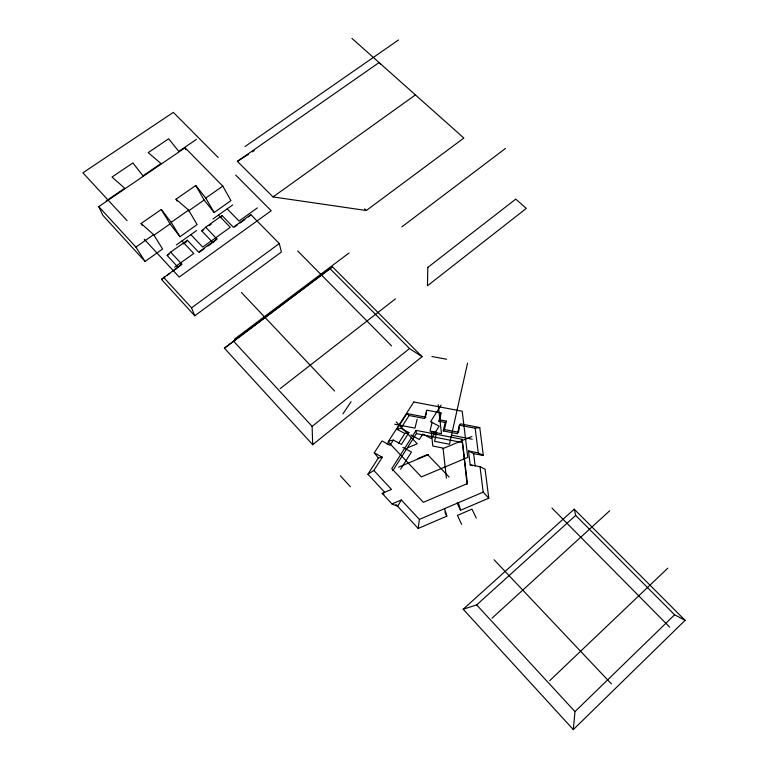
<?xml version="1.0" encoding="UTF-8"?>
<svg xmlns="http://www.w3.org/2000/svg" width="768" height="768" viewBox="0 0 768 768"><rect width="100%" height="100%" fill="white"/><g stroke="black" fill="none" stroke-linecap="round" stroke-linejoin="round"><path stroke-width="1.15" d="M467.069 484.262L462.096 439.267L416.093 430.358L391.766 468.643L423.36 502.301L467.395 483.581L462.096 439.267M573.322 729.6L574.992 711.6L674.602 614.794L685.094 620.333L573.322 729.6L463.19 609.216L574.224 509.194L685.094 620.333M426.23 414.854L426.586 411.322M440.122 419.923L446.352 421.123L445.2 422.458L438.922 421.258L440.122 419.923L440.88 412.858L426.71 410.141L424.685 418.512L409.123 415.517L406.944 413.549L396.854 429.226L404.842 433.478L408.96 432.605L401.424 444.432L393.36 440.083L389.338 440.909L387.11 444.365M458.784 431.088L459.456 425.203L460.502 423.85L479.77 427.555L483.331 455.51L473.635 453.619L468.518 450.979L470.189 464.755L472.243 465.782M444.557 508.637L446.813 516.173L418.186 528.451L419.386 519.408L401.309 499.987L391.968 503.942L382.157 493.344L391.478 489.418L373.843 470.467L382.33 457.248L374.266 452.842L381.955 440.947L390 445.306L393.36 440.083M432.125 422.131L430.022 431.04L436.656 432.326L434.554 441.322L449.472 444.221L467.549 363.158M479.77 427.555L475.181 428.237L459.456 425.203L457.546 433.69L443.242 430.925L445.2 422.458M443.242 430.925L444.413 429.523L446.352 421.123M438.922 421.258L440.88 412.858M417.149 419.242L414.97 428.131L394.675 424.205M401.309 499.987L397.67 506.304L391.968 503.942M216.931 238.982L212.861 242.554L201.773 230.928L205.67 227.222L216.931 238.982L198.595 252.134L187.373 240.23L186.298 241.93L183.437 243.965M400.598 469.2L411.446 452.035L402.902 447.408M441.062 405.158L430.608 421.699L439.142 426.182L431.357 438.586L422.822 434.026L419.357 439.507L410.842 434.938M392.813 470.717L416.352 433.622L416.093 430.358M398.592 443.27L404.842 433.478M396.854 429.226L400.906 428.323L409.123 415.517M384.701 492.307L367.92 474.192L378.365 457.958L382.33 457.248M342.95 413.866L351.11 401.693M220.493 217.613L222.048 215.578L233.347 227.222L250.867 214.656L279.302 243.562L281.386 252.029L194.746 315.773L161.472 279.398L181.834 264.154L170.64 252.125L167.184 255.523L178.205 267.408M549.686 680.688L667.766 568.205M248.438 216.874L250.867 214.656M492.01 618.192L609.696 510.778M463.19 609.216L476.65 604.906L575.683 515.434L574.224 509.194M178.925 266.755L181.834 264.154M312.691 444.691L422.074 356.659L332.467 266.832L224.39 348.173L312.691 444.691L312.115 426.374L233.462 341.03M312.115 426.374L409.536 348.557L422.074 356.659M280.157 388.627L395.395 298.886M401.866 226.858L505.517 148.426M234.499 339.149L349.008 253.018M224.39 348.173L332.467 266.832M380.774 64.032L379.094 62.554L237.389 161.357L273.034 196.925L366.307 210.509L463.872 138.058L351.955 38.4M194.746 315.773L191.558 307.843L279.302 243.562M174.672 267.139L193.738 253.488L181.968 240.97M257.366 207.907L239.05 221.03L227.184 208.867M273.034 196.925L415.43 94.915M161.472 279.398L165.197 276.739M167.05 275.405L169.843 273.408M172.627 271.402L177.274 268.07M199.296 252.278L204.144 248.803M208.013 246.029L211.891 243.245M234.442 227.078L237.264 225.043M240.096 223.018L244.81 219.638M170.64 252.125L187.373 240.23M205.67 227.222L222.048 215.578M167.184 255.523L169.094 254.16M201.773 230.928L203.645 229.594M209.261 225.6L211.133 224.275M145.046 261.446L162.595 249.024L153.638 234.643L141.11 223.507L161.27 209.491L171.206 222.317L179.962 236.726L197.136 224.563L188.582 210.115L176.006 199.229L195.744 185.501L205.776 198.058L214.138 212.525L230.957 200.611L222.787 186.115L185.069 147.782L98.774 206.621L102.883 215.347L145.046 261.446L135.888 247.104L98.774 206.621M176.323 244.963L196.56 230.592M212.938 218.976L232.733 204.922M135.888 247.104L153.638 234.643M171.206 222.317L188.582 210.115M205.776 198.058L222.787 186.115M153.936 235.248L170.064 223.93L161.27 209.491M188.534 210.96L204.144 200.006L195.744 185.501M245.059 146.515L398.506 39.974M106.31 200.813L124.742 188.256L112.013 177.053L132.912 162.931L142.963 175.834L160.982 163.546L148.205 152.602L168.653 138.778L178.81 151.392L196.435 139.373M237.389 161.357L248.333 154.368M252.317 151.824L254.304 150.557M367.92 474.192L373.843 470.467M457.075 502.973L460.531 510.288L488.774 498.173L485.078 469.229L480.01 466.675L470.189 464.755M419.386 519.408L483.197 492.115L488.774 498.173M417.898 458.554L427.526 454.531L449.155 477.082M398.64 467.117L428.371 454.694M442.618 448.742L471.926 436.493M407.635 447.782L417.235 443.798L396.192 421.862M431.952 356.506L446.63 359.251M406.944 413.549L426 417.216M444.413 429.523L458.64 432.269M451.738 435.245L472.262 439.219M416.352 433.622L462.086 442.483M468.518 450.979L478.272 452.88L483.331 455.51M382.157 493.344L384.077 494.15M400.906 428.323L408.96 432.605M364.579 208.848L366.307 210.509M329.846 268.502L409.536 348.557M575.683 515.434L674.602 614.794M218.218 157.507L173.318 112.378L82.906 172.819L127.037 220.598M235.728 175.094L271.21 210.758L179.184 277.046L144.259 239.232M297.696 250.963L391.526 345.85M551.933 508.061L669.677 627.13M218.448 215.078L230.294 227.299L202.694 247.075L190.906 234.624M241.478 292.522L334.579 391.018M494.083 559.757L611.434 683.904M396.038 504.538L418.186 528.451M476.65 604.906L574.992 711.6M163.536 277.267L191.558 307.843M340.339 475.738L350.4 486.749M204.144 200.006L214.138 212.525M374.266 452.842L378.365 457.958M170.064 223.93L179.962 236.726M141.11 223.507L142.32 225.437M176.006 199.229L177.158 201.158M476.266 518.083L471.994 509.126L457.421 515.395L461.654 524.381M444.864 511.968L446.813 516.173M185.069 147.782L185.741 149.818M458.333 502.752L460.531 510.288M475.181 428.237L478.272 452.88M480.01 466.675L483.197 492.115M473.635 453.619L475.181 466.176M438.211 404.611L441.456 433.738L431.29 431.77L432.826 446.054L443.05 448.042L446.41 478.234M427.795 267.437L427.488 285.754L526.32 208.397L515.741 199.133L427.795 267.437M413.808 401.99L388.157 441.83L421.392 476.909L467.789 457.373L462.211 411.245L413.808 401.99"/></g></svg>
